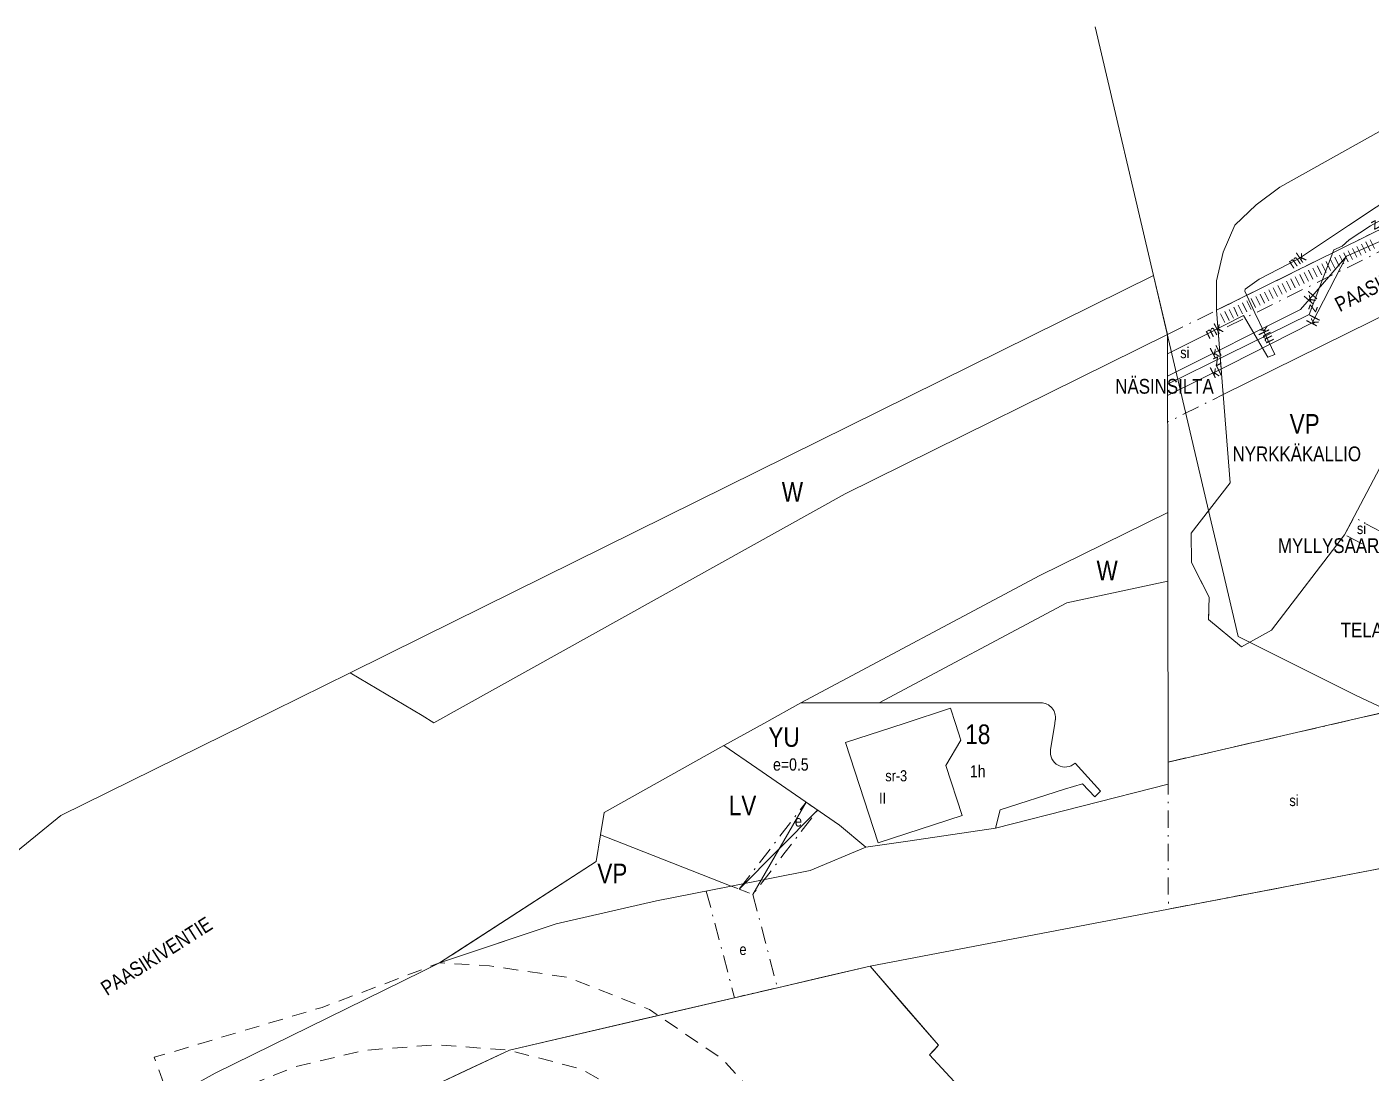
# Model space of a CAD drawing. Header units: metres. Extents: x 24485995 to 24488038, y 6819999 to 6822001.
# Drawn here: x 24486741.4 to 24487015, y 6821786.9 to 6822000 of the extents above; entities that cross this region are included whole.
import ezdxf

# ---------------------------------------------------------------- set-up
doc = ezdxf.new("R2010")
doc.units = ezdxf.units.M
for name, pattern in [('k10020', [0]), ('k10040', [10.3, 3.5, -1.5, 0.3, -1.5, 3.5]), ('k10050', [8, 3, -2, 3]), ('K10271', [0]), ('k10li0', [0]), ('k10rt0', [0]), ('k10vi1', [0])]:
    doc.linetypes.add(name, pattern=pattern)
for name, color, linetype, lineweight in [('AK_AsemakaavaTeksti_Kadun_puistonnimi', 7, 'Continuous', 0), ('AK_AsemakaavaTeksti_Korttelinumero', 7, 'Continuous', 0), ('AK_AsemakaavaViiva_Kaupunginosan_raja', 7, 'Continuous', 0), ('AK_JohdoillevarattuTeksti', 7, 'Continuous', 0), ('AK_JohdoillevarattuViiva', 7, 'Continuous', 0), ('AK_Kaavamerkinta_Kayttotarkoitusalue', 7, 'Continuous', 0), ('AK_KayttotarkoitusSymboliViiva_Liikennealueen_kuvio', 12, 'Continuous', 0), ('AK_KayttotarkoitusSymboliViiva_Rautatiealueen_kuvio', 14, 'Continuous', 0), ('AK_KayttotarkoitusSymboliViiva_Virkistysalueen_kuvio_murtoviiva', 7, 'Continuous', 0), ('AK_KayttotarkoitusViiva', 7, 'Continuous', 0), ('AK_LiikennointiViiva_Polkuviivoitus', 7, 'Continuous', 0), ('AK_MaanalainenkViiva_Ohj_Alueenosan_raja', 132, 'Continuous', 0), ('AK_MuuAsemakaavaTeksti_Alueenosan_kayttotarkoitus', 7, 'Continuous', 0), ('AK_MuuAsemakaavaTeksti_Erityismaarays', 7, 'Continuous', 0), ('AK_MuuAsemakaavaViiva_alueenosan_raja', 7, 'Continuous', 0), ('AK_Poistettava_merkintä', 7, 'Continuous', 0), ('AK_RakennusalaTeksti_Huoneistomaara', 7, 'Continuous', 0), ('AK_RakennusalaTeksti_Kerrosala_tai_luku', 7, 'Continuous', 0), ('AK_RakennusalaTeksti_Tehokkuusluku', 7, 'Continuous', 0), ('AK_RakennusalaViiva_Rakennusalan_raja__I_', 7, 'Continuous', 0), ('AK_RakentaminenViiva_Kulkuaukko', 7, 'Continuous', 0)]:
    doc.layers.add(name, color=color, linetype=linetype, lineweight=lineweight)
doc.styles.add('ArialNarrow', font='ARIALN.TTF')

msp = doc.modelspace()

# ---------------------------------------------------------------- linework, layer by layer
at = {"layer": 'AK_AsemakaavaViiva_Kaupunginosan_raja', "linetype": 'k10020', "lineweight": 9, "flags": 128}
for points in [[(24486973.74, 6821820.32), (24486990.45, 6821823.51), (24487023.34, 6821829.8), (24487026.29, 6821830.36), (24487028.7, 6821830.82), (24487023.51, 6821858.42), (24487011.82, 6821863.89), (24486987.96, 6821875.87), (24486984.76, 6821889.5), (24486982.49, 6821899.2), (24486970.74, 6821949.34), (24486958.86, 6822000)], [(24486907.93, 6821904.91), (24486973.55, 6821937.34)], [(24486824.22, 6821858.28), (24486907.93, 6821904.91)], [(24486786.24, 6821858.14), (24486807.14, 6821868.47)], [(24486807.14, 6821868.47), (24486821.8, 6821859.73)], [(24486821.8, 6821859.73), (24486824.22, 6821858.28)], [(24486748.25, 6821839.36), (24486786.24, 6821858.14)], [(24486719.16, 6821815.73), (24486748.25, 6821839.36)], [(24486913.05, 6821808.71), (24486973.74, 6821820.32)], [(24486913.05, 6821808.71), (24486926.94, 6821792.59)], [(24486926.94, 6821792.59), (24486925.13, 6821790.67), (24486941.79, 6821772.56), (24486945.55, 6821773.17), (24486949.51, 6821774.11), (24486951.53, 6821774.33), (24486953.26, 6821773.27), (24486955.3, 6821772.11), (24486957.5, 6821770.37), (24486958.84, 6821769.09), (24486959.96, 6821767.09), (24486974.92, 6821779.84), (24486976.79, 6821778.33), (24486984.1, 6821780.55), (24486988.85, 6821769.67), (24486990.63, 6821764.29), (24486992.51, 6821757.57), (24486993.73, 6821753.47), (24486996.06, 6821755.02)]]:
    msp.add_lwpolyline(points, dxfattribs=at)
at = {"layer": 'AK_JohdoillevarattuViiva', "linetype": 'Continuous', "lineweight": 5, "flags": 128}
for points in [[(24486973.56, 6821927.26), (24486985.97, 6821933.35), (24487002.42, 6821941.4), (24487007.43, 6821954.6), (24487009.11, 6821955.36), (24487010.56, 6821956.64), (24487014.92, 6821959.48), (24487029.72, 6821967.54), (24487040.56, 6821973.44), (24487043.24, 6821975), (24487045.94, 6821976.58), (24487069.58, 6821990.33), (24487078.86, 6821992.47), (24487081.3, 6821993.03), (24487111.59, 6822000)], [(24486973.57, 6821924.91), (24486986.3, 6821931.23), (24487003.02, 6821939.74), (24487009.98, 6821953.29), (24487035.89, 6821964.74), (24487061.26, 6821976.2), (24487078.29, 6821999.52), (24487080.38, 6822000)], [(24486973.55, 6821933.41), (24486981.3, 6821937.31), (24486989.02, 6821941.25), (24486993.97, 6821932.73), (24486995.42, 6821933.31), (24486993.32, 6821937.7), (24486991.38, 6821941.76), (24486989.28, 6821946.16), (24486989.36, 6821946.57), (24486992.21, 6821948.6), (24487000.21, 6821952.76), (24487010.43, 6821959.53), (24487021.7, 6821967.03)], [(24486973.58, 6821928.84), (24486985.1, 6821934.64), (24486989.13, 6821936.65), (24487000.67, 6821942.42), (24487003.86, 6821946.14), (24487006.79, 6821949.56), (24487010, 6821953.31)]]:
    msp.add_lwpolyline(points, dxfattribs=at)
at = {"layer": 'AK_KayttotarkoitusSymboliViiva_Liikennealueen_kuvio', "linetype": 'k10li0', "lineweight": 9, "flags": 128}
for points in [[(24486973.55, 6821937.34), (24486907.93, 6821904.91), (24486824.22, 6821858.28), (24486821.8, 6821859.73), (24486807.14, 6821868.47), (24486786.24, 6821858.14), (24486748.25, 6821839.36), (24486719.16, 6821815.73), (24486684, 6821787.16), (24486646.6, 6821744.1), (24486650.15, 6821741.23), (24486571.55, 6821662.64), (24486506.31, 6821621.63), (24486419.47, 6821567.03), (24486350.09, 6821551.79), (24486319.37, 6821545.04), (24486297.65, 6821541.44), (24486298.22, 6821537.99), (24486130.22, 6821509.96), (24486124.79, 6821509.15), (24486101.28, 6821507.97), (24486081.36, 6821506.54), (24486065.13, 6821502.3), (24486024.67, 6821488), (24486019, 6821486), (24486000, 6821473.79)], [(24486973.61, 6821901.12), (24486973.55, 6821937.34)], [(24486000, 6821425.5), (24486013.64, 6821432.86), (24486026.39, 6821439.34), (24486074.8, 6821463.81), (24486103.42, 6821474.35), (24486128.43, 6821478.08), (24486159.76, 6821481.54), (24486293.95, 6821504), (24486396.09, 6821520.99), (24486417.06, 6821526.92), (24486466.3, 6821543.03), (24486502.1, 6821560.78), (24486532.29, 6821578.99), (24486551.96, 6821590.85), (24486571.95, 6821608.72), (24486590.31, 6821626.51), (24486678.93, 6821714.91), (24486684.25, 6821720.11), (24486713.72, 6821745.61), (24486745.65, 6821767.96), (24486779.7, 6821786.92), (24486821.8, 6821807.61), (24486825.39, 6821809.37), (24486857.27, 6821830.05), (24486858.13, 6821835.47), (24486858.85, 6821840.03), (24486883.27, 6821853.63), (24486891.37, 6821858.14), (24486898.91, 6821862.34), (24486947.55, 6821888.24), (24486973.61, 6821901.12)], [(24486858.13, 6821835.47), (24486862.8, 6821833.64), (24486884.76, 6821825.02), (24486900.85, 6821828.2), (24486912.18, 6821832.97), (24486906.8, 6821837.42), (24486889.94, 6821849.03), (24486883.27, 6821853.63), (24486858.85, 6821840.03), (24486858.13, 6821835.47)]]:
    msp.add_lwpolyline(points, dxfattribs=at)
at = {"layer": 'AK_KayttotarkoitusSymboliViiva_Rautatiealueen_kuvio', "linetype": 'k10rt0', "lineweight": 9, "flags": 128}
for points in [[(24486973.74, 6821820.32), (24487023.34, 6821829.8), (24487026.29, 6821830.36), (24487028.7, 6821830.82), (24487033.03, 6821831.97), (24487042.39, 6821834.44), (24487117.72, 6821854.36), (24487121.98, 6821855.49), (24487125.34, 6821856.38), (24487159.87, 6821866.63), (24487185.87, 6821874.36), (24487197.66, 6821877.13), (24487242.3, 6821887.63), (24487291.83, 6821904.85), (24487336.31, 6821913.34), (24487383.89, 6821918.03), (24487411.38, 6821918.41), (24487415.03, 6821918.46), (24487414.98, 6821921.46), (24487461.5, 6821915.68), (24487471.75, 6821914.38), (24487487.67, 6821908.43), (24487519.16, 6821902.87), (24487527.06, 6821901.47), (24487567.17, 6821886), (24487600.39, 6821873.18)], [(24487201.63, 6821909.22), (24487178.68, 6821902.57), (24487123.82, 6821889.95), (24487109.2, 6821886.58), (24487041.96, 6821871.11), (24487022.91, 6821861.6), (24487018.04, 6821860.48), (24486973.69, 6821850.27), (24486973.7, 6821845.74)], [(24486973.7, 6821845.74), (24486938.55, 6821836.78), (24486920.72, 6821834.18), (24486912.18, 6821832.97), (24486900.85, 6821828.2), (24486884.76, 6821825.02), (24486869.56, 6821822.01), (24486849.09, 6821817.34), (24486825.39, 6821809.37), (24486821.8, 6821807.61), (24486779.7, 6821786.92), (24486745.65, 6821767.96), (24486713.72, 6821745.61), (24486684.25, 6821720.11), (24486678.93, 6821714.91), (24486590.31, 6821626.51), (24486571.95, 6821608.72), (24486551.96, 6821590.85), (24486532.29, 6821578.99), (24486502.1, 6821560.78), (24486466.3, 6821543.03), (24486417.06, 6821526.92), (24486396.09, 6821520.99), (24486293.95, 6821504), (24486159.76, 6821481.54), (24486128.43, 6821478.08), (24486103.42, 6821474.35), (24486074.8, 6821463.81), (24486026.39, 6821439.34), (24486013.64, 6821432.86), (24486000, 6821425.5)], [(24486005.99, 6821388.56), (24486010.04, 6821390.92), (24486024.96, 6821399.62), (24486023.84, 6821401.64), (24486054.41, 6821418.71), (24486086.96, 6821436.88), (24486131.08, 6821452.76), (24486158.37, 6821459.76), (24486200.61, 6821468.84), (24486278.07, 6821477.12), (24486359.02, 6821493.4), (24486401.29, 6821501.9), (24486425.53, 6821508.19), (24486468.82, 6821521.22), (24486475.52, 6821523.24), (24486515.4, 6821541.25), (24486514.25, 6821545.71), (24486520.1, 6821549.51), (24486546.33, 6821566.38), (24486550.86, 6821569.3), (24486566.1, 6821579.11), (24486567.98, 6821580.74), (24486585.54, 6821595.99), (24486602.26, 6821610.52), (24486654.72, 6821664.05), (24486688.28, 6821696.48), (24486716.53, 6821720.86), (24486757.01, 6821751.97), (24486766.05, 6821756.98), (24486821.8, 6821783.23), (24486839.63, 6821791.63), (24486894.17, 6821804.32), (24486913.05, 6821808.71), (24486973.74, 6821820.32)]]:
    msp.add_lwpolyline(points, dxfattribs=at)
at = {"layer": 'AK_KayttotarkoitusSymboliViiva_Virkistysalueen_kuvio_murtoviiva', "linetype": 'k10vi1', "lineweight": 9, "flags": 128}
for points in [[(24487051.76, 6821998.16), (24487052.32, 6821998.59), (24486996.45, 6821967.33), (24486991.63, 6821963.76), (24486987.27, 6821959.63), (24486984.9, 6821954.12), (24486983.53, 6821948.28), (24486983.54, 6821942.28), (24487023.87, 6821962.22), (24487044.08, 6821970.1), (24487069.43, 6821975.93), (24487074.36, 6821978.88), (24487072.74, 6821980.06)], [(24486981.95, 6821880.86), (24486981.92, 6821879.32), (24486988.6, 6821873.73), (24486994.71, 6821877.14), (24487009.63, 6821896.57), (24487029.24, 6821933.72), (24487033.02, 6821938.37), (24487039.36, 6821941.42), (24487051.47, 6821946.15), (24487093.28, 6821955.77), (24487081.94, 6821962.39), (24487048.81, 6821954.77), (24487030.18, 6821947.49), (24486984.91, 6821925.11), (24486986.35, 6821907.17), (24486978.38, 6821896.9), (24486978.47, 6821890.9), (24486980.67, 6821886.53)], [(24486828.23, 6821810.33), (24486849.09, 6821817.34), (24486869.56, 6821822.01), (24486884.76, 6821825.02), (24486862.8, 6821833.64), (24486858.13, 6821835.47), (24486857.27, 6821830.05), (24486827.91, 6821811.01)], [(24486604.22, 6821608.25), (24486632.16, 6821575.94), (24486662.06, 6821541.36), (24486673.43, 6821543.06), (24486685.97, 6821541.83), (24486753.88, 6821552.02), (24486821.79, 6821562.21), (24486874.85, 6821570.17), (24486879.11, 6821604.23), (24486883.38, 6821638.29), (24486887.34, 6821668.25), (24486907.13, 6821665.55), (24486926.92, 6821662.84), (24486957.33, 6821667.41), (24486956.36, 6821673.85), (24486955.39, 6821680.28), (24486962.34, 6821683.41), (24486969.29, 6821686.54), (24486970.49, 6821687.51), (24486971.69, 6821688.47), (24486976.77, 6821695.96), (24486981.85, 6821703.45), (24486982.56, 6821705.38), (24486983.26, 6821707.32), (24486982.78, 6821710.32), (24486982.3, 6821713.33), (24486980.4, 6821716.02), (24486978.5, 6821718.72), (24486970.49, 6821725.71), (24486962.48, 6821732.71), (24486968.54, 6821736.74), (24486974.61, 6821740.77), (24486981.66, 6821745.45), (24486988.72, 6821750.14), (24486993.73, 6821753.47), (24486993.12, 6821755.52), (24486991.57, 6821760.93), (24486990.63, 6821764.29), (24486989.74, 6821766.98), (24486988.85, 6821769.67), (24486986.47, 6821775.11), (24486984.1, 6821780.55), (24486980.45, 6821779.44), (24486976.79, 6821778.33), (24486975.86, 6821779.08), (24486977.44, 6821780.25), (24486974.92, 6821779.84), (24486967.44, 6821773.46), (24486959.96, 6821767.09), (24486959.4, 6821768.09), (24486958.84, 6821769.09), (24486958.17, 6821769.73), (24486957.5, 6821770.37), (24486956.4, 6821771.24), (24486955.3, 6821772.11), (24486953.26, 6821773.27), (24486952.39, 6821773.8), (24486951.53, 6821774.33), (24486950.52, 6821774.22), (24486949.51, 6821774.11), (24486947.53, 6821773.64), (24486945.55, 6821773.17), (24486943.67, 6821772.87), (24486941.79, 6821772.56), (24486933.46, 6821781.61), (24486925.13, 6821790.67), (24486926.04, 6821791.63), (24486926.94, 6821792.59), (24486919.99, 6821800.65), (24486913.05, 6821808.71), (24486903.61, 6821806.52), (24486894.17, 6821804.32), (24486866.9, 6821797.97), (24486839.63, 6821791.63), (24486830.71, 6821787.43), (24486821.8, 6821783.23), (24486793.92, 6821770.1), (24486766.05, 6821756.98), (24486761.53, 6821754.47), (24486757.01, 6821751.97), (24486736.77, 6821736.41), (24486716.53, 6821720.86), (24486702.4, 6821708.67), (24486688.28, 6821696.48), (24486671.5, 6821680.26), (24486654.72, 6821664.05), (24486628.49, 6821637.28), (24486604.36, 6821612.66)]]:
    msp.add_lwpolyline(points, dxfattribs=at)
at = {"layer": 'AK_KayttotarkoitusViiva', "linetype": 'Continuous', "lineweight": 20, "flags": 128}
for points in [[(24486970.74, 6821949.34), (24486958.86, 6822000)], [(24486983.54, 6821942.28), (24486983.53, 6821948.28), (24486984.9, 6821954.12), (24486987.27, 6821959.63), (24486991.63, 6821963.76), (24486996.45, 6821967.33), (24487052.32, 6821998.59), (24487054.14, 6822000)], [(24486983.54, 6821942.28), (24487023.87, 6821962.22), (24487044.08, 6821970.1), (24487069.43, 6821975.93), (24487074.36, 6821978.88)], [(24487093.28, 6821955.77), (24487081.94, 6821962.39), (24487048.81, 6821954.77), (24487030.18, 6821947.49), (24486984.91, 6821925.11)], [(24486984.91, 6821925.11), (24486986.35, 6821907.17), (24486978.38, 6821896.9), (24486978.47, 6821890.9), (24486982.02, 6821883.86), (24486981.92, 6821879.32), (24486988.6, 6821873.73), (24486994.71, 6821877.14), (24487009.63, 6821896.57), (24487029.24, 6821933.72), (24487033.02, 6821938.37), (24487039.36, 6821941.42), (24487051.47, 6821946.15), (24487093.28, 6821955.77)], [(24486807.14, 6821868.47), (24486821.8, 6821875.71), (24486970.74, 6821949.34)], [(24486973.55, 6821937.35), (24486970.74, 6821949.34)], [(24486984.91, 6821925.11), (24486983.54, 6821942.28)], [(24486807.14, 6821868.47), (24486821.8, 6821859.73), (24486824.22, 6821858.28), (24486907.93, 6821904.91), (24486973.55, 6821937.35)], [(24486973.55, 6821937.35), (24486973.61, 6821901.12)], [(24486973.61, 6821901.12), (24486947.55, 6821888.24), (24486898.91, 6821862.34)], [(24486973.63, 6821887.1), (24486973.61, 6821901.12)], [(24486973.63, 6821887.1), (24486953.04, 6821882.67), (24486914.87, 6821862.34)], [(24486973.69, 6821850.27), (24486973.63, 6821887.1)], [(24486719.16, 6821815.73), (24486748.25, 6821839.36), (24486786.24, 6821858.14), (24486807.14, 6821868.47)], [(24486883.27, 6821853.63), (24486891.37, 6821858.14), (24486898.91, 6821862.34)], [(24486898.91, 6821862.34), (24486914.87, 6821862.34)], [(24486914.87, 6821862.34), (24486947.77, 6821862.34)], [(24486949.76, 6821852.73), (24486950.61, 6821858.14), (24486950.73, 6821858.87)], [(24487018.04, 6821860.48), (24486973.69, 6821850.27)], [(24486883.27, 6821853.63), (24486858.85, 6821840.03), (24486858.13, 6821835.47)], [(24486883.27, 6821853.63), (24486889.94, 6821849.03), (24486906.8, 6821837.42), (24486912.18, 6821832.97)], [(24486954.75, 6821850.05), (24486959.96, 6821844.36), (24486958.77, 6821843.2), (24486956.29, 6821845.82), (24486952.58, 6821844.74), (24486939.51, 6821840.53), (24486938.55, 6821836.78)], [(24486973.69, 6821850.27), (24486973.7, 6821845.74)], [(24486938.55, 6821836.78), (24486973.7, 6821845.74)], [(24486938.55, 6821836.78), (24486920.72, 6821834.18), (24486912.18, 6821832.97)], [(24486825.39, 6821809.37), (24486857.27, 6821830.05), (24486858.13, 6821835.47)], [(24486858.13, 6821835.47), (24486862.8, 6821833.64), (24486884.76, 6821825.02)], [(24486912.18, 6821832.97), (24486900.85, 6821828.2), (24486884.76, 6821825.02)], [(24486973.74, 6821820.32), (24487023.34, 6821829.8)], [(24486884.76, 6821825.02), (24486869.56, 6821822.01), (24486849.09, 6821817.34), (24486825.39, 6821809.37)], [(24486913.05, 6821808.71), (24486973.74, 6821820.32)], [(24486779.7, 6821786.92), (24486821.8, 6821807.61), (24486825.39, 6821809.37)], [(24486602.26, 6821610.52), (24486654.72, 6821664.05), (24486688.28, 6821696.48), (24486716.53, 6821720.86), (24486757.01, 6821751.97), (24486766.05, 6821756.98), (24486821.8, 6821783.23), (24486839.63, 6821791.63), (24486894.17, 6821804.32), (24486913.05, 6821808.71)], [(24486913.05, 6821808.71), (24486926.94, 6821792.59), (24486925.13, 6821790.67), (24486941.79, 6821772.56), (24486945.55, 6821773.17), (24486949.51, 6821774.11), (24486951.53, 6821774.33), (24486953.26, 6821773.27), (24486955.3, 6821772.11), (24486957.5, 6821770.37), (24486958.84, 6821769.09), (24486959.96, 6821767.09), (24486974.92, 6821779.84), (24486976.79, 6821778.33), (24486984.1, 6821780.55), (24486988.85, 6821769.67), (24486990.63, 6821764.29), (24486992.51, 6821757.57), (24486993.73, 6821753.47)]]:
    msp.add_lwpolyline(points, dxfattribs=at)
at = {"layer": 'AK_KayttotarkoitusViiva', "linetype": 'Continuous', "lineweight": 20}
for centre, start, end in [((24486947.77, 6821859.34), 351.0244, 89.9858), ((24486952.72, 6821852.26), 171.0018, 312.5371)]:
    msp.add_arc(centre, 3, start, end, dxfattribs=at)
at = {"layer": 'AK_LiikennointiViiva_Polkuviivoitus', "linetype": 'Continuous', "lineweight": 0, "flags": 128}
for points in [[(24487010.33, 6821952.18), (24487009.45, 6821953.97)], [(24487011.23, 6821952.62), (24487010.34, 6821954.42)], [(24487012.13, 6821953.07), (24487011.24, 6821954.86)], [(24487013.02, 6821953.51), (24487012.14, 6821955.3)], [(24487013.92, 6821953.95), (24487013.03, 6821955.74)], [(24487014.82, 6821954.39), (24487013.93, 6821956.19)], [(24487015.71, 6821954.84), (24487014.83, 6821956.63)], [(24487004.96, 6821949.52), (24487004.07, 6821951.31)], [(24487005.85, 6821949.96), (24487004.97, 6821951.76)], [(24487006.75, 6821950.41), (24487005.86, 6821952.2)], [(24487007.65, 6821950.85), (24487006.76, 6821952.64)], [(24487008.54, 6821951.29), (24487007.66, 6821953.09)], [(24487009.44, 6821951.74), (24487008.55, 6821953.53)], [(24486999.58, 6821946.86), (24486998.69, 6821948.66)], [(24487000.47, 6821947.31), (24486999.59, 6821949.1)], [(24487001.37, 6821947.75), (24487000.48, 6821949.54)], [(24487002.27, 6821948.19), (24487001.38, 6821949.98)], [(24487003.16, 6821948.63), (24487002.28, 6821950.43)], [(24487004.06, 6821949.08), (24487003.17, 6821950.87)], [(24486994.2, 6821944.2), (24486993.31, 6821946)], [(24486995.09, 6821944.65), (24486994.21, 6821946.44)], [(24486995.99, 6821945.09), (24486995.1, 6821946.88)], [(24486996.89, 6821945.53), (24486996, 6821947.33)], [(24486997.78, 6821945.98), (24486996.9, 6821947.77)], [(24486998.68, 6821946.42), (24486997.79, 6821948.21)], [(24486988.82, 6821941.55), (24486987.93, 6821943.34)], [(24486989.72, 6821941.99), (24486988.83, 6821943.78)], [(24486990.61, 6821942.43), (24486989.73, 6821944.22)], [(24486991.51, 6821942.87), (24486990.62, 6821944.67)], [(24486992.4, 6821943.32), (24486991.52, 6821945.11)], [(24486993.3, 6821943.76), (24486992.42, 6821945.55)], [(24486985.23, 6821939.77), (24486984.35, 6821941.57)], [(24486986.13, 6821940.22), (24486985.24, 6821942.01)], [(24486987.03, 6821940.66), (24486986.14, 6821942.45)], [(24486987.92, 6821941.1), (24486987.04, 6821942.9)]]:
    msp.add_lwpolyline(points, dxfattribs=at)
at = {"layer": 'AK_MaanalainenkViiva_Ohj_Alueenosan_raja', "linetype": 'k10050', "lineweight": 5, "flags": 128}
msp.add_lwpolyline([(24486907, 6821655.06), (24486919.85, 6821638.7), (24486930.27, 6821629.45), (24486952.76, 6821633.94), (24486944.92, 6821638.22), (24486931.34, 6821649.16), (24486920.38, 6821663.03), (24486912.77, 6821678.98), (24486908.86, 6821696.26), (24486909.15, 6821713.47), (24486910.08, 6821726.19), (24486909.49, 6821745.66), (24486904.6, 6821762.02), (24486894.91, 6821776.73), (24486882.84, 6821789.83), (24486868.13, 6821799.88), (24486851.55, 6821806.39), (24486835.52, 6821808.8), (24486825.39, 6821809.37), (24486801.45, 6821800.31), (24486776.29, 6821792.82), (24486767.3, 6821790.14), (24486771.12, 6821779.6), (24486787.84, 6821784.96), (24486796.17, 6821788.29), (24486810.4, 6821791.59), (24486824.96, 6821792.7), (24486839.6, 6821791.57), (24486854.05, 6821787.78), (24486867.33, 6821780.53), (24486879.58, 6821767.58), (24486889.77, 6821752.03), (24486876.8, 6821747.19), (24486878.17, 6821743.29), (24486879.86, 6821733.28), (24486879.44, 6821721.91), (24486876.53, 6821712.41), (24486868.94, 6821702.22), (24486854.15, 6821682.59), (24486846.87, 6821672.13), (24486842.39, 6821664.02), (24486834.21, 6821642.79), (24486830.86, 6821627.43), (24486830.45, 6821615.15), (24486829.74, 6821613.12), (24486824.72, 6821608.39), (24486847.29, 6821612.89), (24486845.96, 6821625.24), (24486848.66, 6821638.92), (24486855.5, 6821656.02), (24486865.49, 6821674.37), (24486880.15, 6821693.82), (24486888.73, 6821706.6), (24486894.41, 6821722.38), (24486894.41, 6821713.97), (24486894.16, 6821694.37), (24486897.61, 6821673.79), (24486907, 6821655.06)], dxfattribs=at)
at = {"layer": 'AK_MuuAsemakaavaViiva_alueenosan_raja', "linetype": 'k10040', "lineweight": 5, "flags": 128}
for points in [[(24486983.54, 6821942.28), (24487023.87, 6821962.22)], [(24487025.45, 6821958.53), (24486983.88, 6821937.99)], [(24486973.55, 6821937.35), (24486983.54, 6821942.28), (24486984.91, 6821925.11), (24486973.58, 6821919.51), (24486973.55, 6821937.35)], [(24486983.88, 6821937.99), (24486983.54, 6821942.28)], [(24487009.63, 6821896.57), (24487011.5, 6821900.11), (24487024.77, 6821893.11), (24487022.9, 6821889.57), (24487009.63, 6821896.57)], [(24487018.04, 6821860.48), (24487022.91, 6821861.6), (24487028.69, 6821830.86), (24487023.34, 6821829.8), (24486973.74, 6821820.32), (24486973.69, 6821850.27), (24487018.04, 6821860.48)], [(24486886.39, 6821824.37), (24486893.19, 6821833.25), (24486899.99, 6821842.12), (24486902.34, 6821840.5), (24486895.75, 6821831.89), (24486889.16, 6821823.29), (24486887.77, 6821823.83), (24486886.39, 6821824.37)], [(24486879.68, 6821824.01), (24486882.55, 6821813.15), (24486885.41, 6821802.28), (24486889.79, 6821803.3), (24486894.17, 6821804.32), (24486891.66, 6821813.8), (24486889.16, 6821823.29), (24486886.39, 6821824.37), (24486884.76, 6821825.02), (24486882.22, 6821824.51), (24486879.68, 6821824.01)]]:
    msp.add_lwpolyline(points, dxfattribs=at)
at = {"layer": 'AK_Poistettava_merkintä', "linetype": 'k10040', "lineweight": 0, "flags": 128}
msp.add_lwpolyline([(24486894.17, 6821804.32), (24486885.41, 6821802.28)], dxfattribs=at)
at = {"layer": 'AK_RakennusalaViiva_Rakennusalan_raja__I_', "linetype": 'K10271', "lineweight": 9, "flags": 128}
msp.add_lwpolyline([(24486907.99, 6821854.24), (24486914.65, 6821833.8), (24486931.76, 6821839.38), (24486928.44, 6821849.57), (24486931.49, 6821854.74), (24486930.38, 6821858.14), (24486929.38, 6821861.22), (24486919.94, 6821858.14), (24486907.99, 6821854.24)], dxfattribs=at)
at = {"layer": 'AK_RakentaminenViiva_Kulkuaukko', "linetype": 'Continuous', "lineweight": 5, "flags": 128}
for points in [[(24486899.99, 6821842.12), (24486889.16, 6821823.29)], [(24486886.39, 6821824.37), (24486902.34, 6821840.5)]]:
    msp.add_lwpolyline(points, dxfattribs=at)

# ---------------------------------------------------------------- texts
at = {"layer": 'AK_AsemakaavaTeksti_Kadun_puistonnimi', "linetype": 'Continuous', "lineweight": 5, "style": 'ArialNarrow'}
for s, rotation, p in [('PAASIKIVENKATU', 27.169, (24487008.65, 6821941.87)), ('PAASIKIVENTIE', 32.4409, (24486757.67, 6821802.6))]:
    msp.add_text(s, height=3, rotation=rotation, dxfattribs=at).set_placement(p)
for s, p in [('NÄSINSILTA', (24486962.94, 6821925.3)), ('NYRKKÄKALLIO', (24486986.81, 6821911.54)), ('MYLLYSAARENSILTA', (24486996.06, 6821892.85)), ('TELAKANPUISTO', (24487008.83, 6821875.65))]:
    msp.add_text(s, height=3, dxfattribs=at).set_placement(p)
at = {"layer": 'AK_AsemakaavaTeksti_Korttelinumero', "linetype": 'Continuous', "lineweight": 5, "style": 'ArialNarrow'}
msp.add_text('18', height=4, dxfattribs=at).set_placement((24486932.4, 6821853.93))
at = {"layer": 'AK_JohdoillevarattuTeksti', "linetype": 'Continuous', "lineweight": 0, "style": 'ArialNarrow'}
for s, rotation, p in [('z', 28.5605, (24487015.68, 6821958.61)), ('mk', 33.4922, (24486999.08, 6821950.67)), ('kl', 49.4284, (24487002.99, 6821943.4)), ('z', 69.2207, (24487003.77, 6821941.8)), ('kl', 62.8027, (24487003.83, 6821938.85)), ('mk', 27.0349, (24486981.96, 6821936.38, 0)), ('mk', 115.5285, (24486995.32, 6821936.12)), ('kl', 26.7026, (24486983.07, 6821932.35)), ('z', 26.1354, (24486983.48, 6821930.87)), ('kl', 26.4032, (24486983.07, 6821928.37))]:
    msp.add_text(s, height=2.25, rotation=rotation, dxfattribs=at).set_placement(p)
at = {"layer": 'AK_Kaavamerkinta_Kayttotarkoitusalue', "linetype": 'Continuous', "lineweight": 0, "style": 'ArialNarrow'}
for s, p in [('VP', (24486998.44, 6821917.15)), ('W', (24486895.05, 6821903.29)), ('W', (24486959.12, 6821887.31)), ('YU', (24486892.32, 6821853.37)), ('LV', (24486884.26, 6821839.45)), ('VP', (24486857.49, 6821825.59))]:
    msp.add_text(s, height=4, dxfattribs=at).set_placement(p)
at = {"layer": 'AK_MuuAsemakaavaTeksti_Alueenosan_kayttotarkoitus', "linetype": 'Continuous', "lineweight": 0, "style": 'ArialNarrow'}
for s, p in [('si', (24486976.16, 6821932.53)), ('si', (24487012.13, 6821896.71)), ('si', (24486998.39, 6821841.31)), ('e', (24486897.71, 6821837.13)), ('e', (24486886.43, 6821810.98))]:
    msp.add_text(s, height=2.25, dxfattribs=at).set_placement(p)
at = {"layer": 'AK_MuuAsemakaavaTeksti_Erityismaarays', "linetype": 'Continuous', "lineweight": 0, "style": 'ArialNarrow'}
msp.add_text('sr-3', height=2.25, dxfattribs=at).set_placement((24486916.12, 6821846.35))
at = {"layer": 'AK_RakennusalaTeksti_Huoneistomaara', "linetype": 'Continuous', "lineweight": 0, "style": 'ArialNarrow'}
msp.add_text('1h', height=2.5, dxfattribs=at).set_placement((24486933.34, 6821847.14))
at = {"layer": 'AK_RakennusalaTeksti_Kerrosala_tai_luku', "linetype": 'Continuous', "lineweight": 0, "style": 'ArialNarrow'}
msp.add_text('II', height=2.25, dxfattribs=at).set_placement((24486914.86, 6821841.81))
at = {"layer": 'AK_RakennusalaTeksti_Tehokkuusluku', "linetype": 'Continuous', "lineweight": 0, "style": 'ArialNarrow'}
msp.add_text('e=0.5', height=2.5, dxfattribs=at).set_placement((24486893.26, 6821848.53))

doc.saveas('drawing.dxf')
